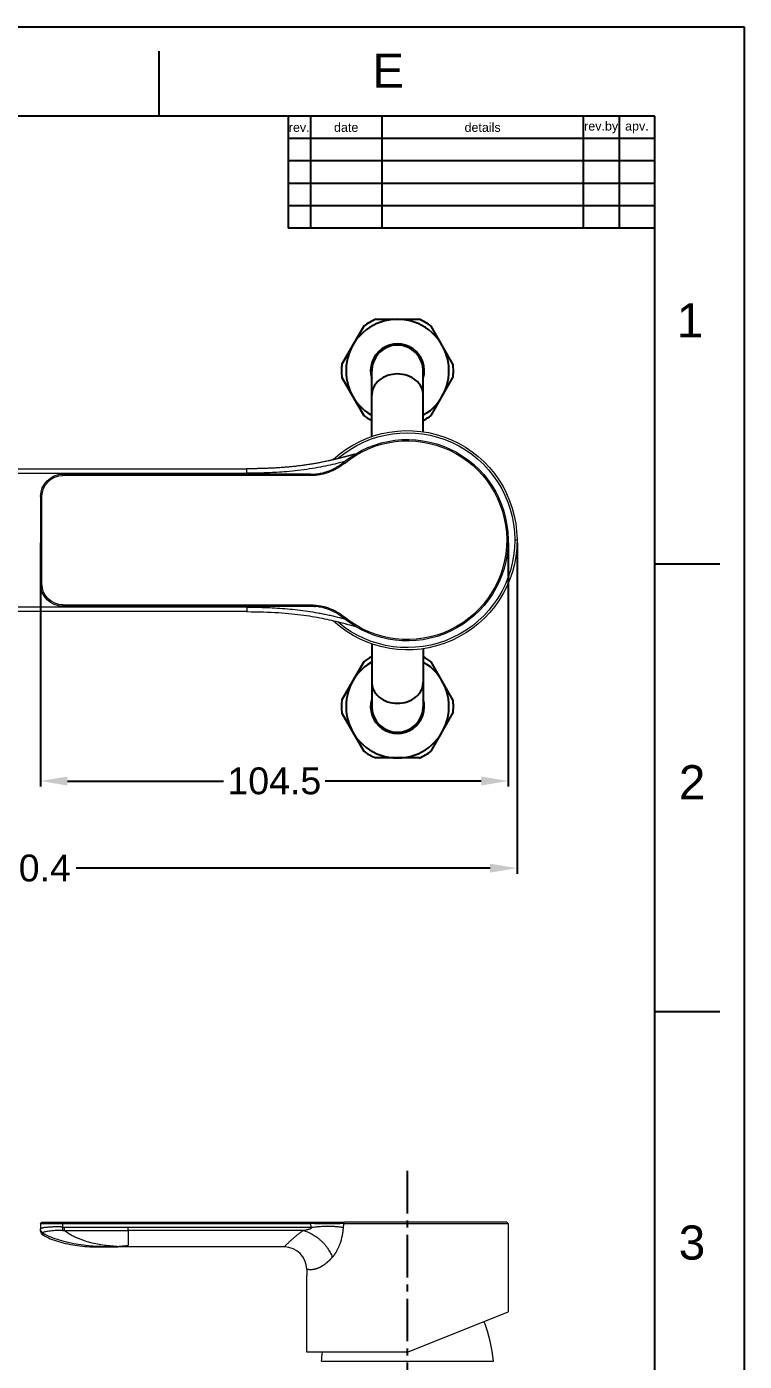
# Model space of a CAD drawing. Header units: millimetres. Extents: x 4210 to 4804, y 1409 to 2249.
# Drawn here: x 4643.3 to 4803.8, y 1951.2 to 2249.4 of the extents above; entities that cross this region are included whole.
import ezdxf

# ---------------------------------------------------------------- set-up
doc = ezdxf.new("R2010")
doc.units = ezdxf.units.MM
doc.linetypes.add('CENTER2', pattern=[28.575, 19.05, -3.175, 3.175, -3.175])
doc.layers.add('TEXT', color=2, linetype='Continuous')
doc.styles.get("Standard").update_dxf_attribs({"font": 'arial.ttf'})
doc.dimstyles.new('사본(2) STANDARD', dxfattribs={"dimscale": 0, "dimtxt": 4, "dimasz": 4, "dimexe": 1.25, "dimexo": 0.625, "dimgap": 1.5, "dimtad": 3, "dimtih": 1, "dimtoh": 1, "dimdec": 1, "dimzin": 9, "dimdsep": 46, "dimtxsty": 'Standard', "dimcen": 2.5, "dimclrd": 3, "dimclre": 3, "dimclrt": 4, "dimadec": 0, "dimazin": 0, "dimtfac": 1, "dimtdec": 1, "dimtmove": 0, "dimatfit": 3, "dimfxl": 1.25, "dimtfill": 1, "dimtolj": 1, "dimtzin": 0, "dimarcsym": 0})

# ---------------------------------------------------------------- blocks, each defined once
blk = doc.blocks.new('*D16')
at = {"color": 3, "lineweight": -2, "transparency": 16777216}
for p, q in [((4532.5, 2133.96), (4532.5, 2060.16)), ((4752.94, 2134.06), (4752.94, 2060.16)), ((4538.5, 2061.41), (4631.06, 2061.41)), ((4746.94, 2061.41), (4654.38, 2061.41))]:
    blk.add_line(p, q, dxfattribs=at)
at = {"color": 3, "transparency": 16777216}
for points in [[(4538.5, 2062.41), (4538.5, 2060.41), (4532.5, 2061.41)], [(4746.94, 2062.41), (4746.94, 2060.41), (4752.94, 2061.41)]]:
    blk.add_solid(points, dxfattribs=at)
at = {"layer": 'Defpoints', "color": 0, "transparency": 16777216}
for p in [(4532.5, 2134.59), (4752.94, 2134.68), (4532.5, 2061.41)]:
    blk.add_point(p, dxfattribs=at)
at = {"color": 4, "transparency": 16777216, "insert": (4642.72, 2061.41), "char_height": 6, "attachment_point": 5, "bg_fill": 3, "box_fill_scale": 1.1, "bg_fill_color": 256, "bg_fill_true_color": 13158600, "bg_fill_transparency": 0}
blk.add_mtext('\\A1;220.4', dxfattribs=at)
blk = doc.blocks.new('*D17')
at = {"color": 3, "lineweight": -2, "transparency": 16777216}
for p, q in [((4646.44, 2134.06), (4646.44, 2079.63)), ((4750.94, 2134.06), (4750.94, 2079.63)), ((4652.44, 2080.88), (4687.33, 2080.88)), ((4744.94, 2080.88), (4710.06, 2080.88))]:
    blk.add_line(p, q, dxfattribs=at)
at = {"color": 3, "transparency": 16777216}
for points in [[(4652.44, 2081.88), (4652.44, 2079.88), (4646.44, 2080.88)], [(4744.94, 2081.88), (4744.94, 2079.88), (4750.94, 2080.88)]]:
    blk.add_solid(points, dxfattribs=at)
at = {"layer": 'Defpoints', "color": 0, "transparency": 16777216}
for p in [(4646.44, 2134.68), (4750.94, 2134.68), (4646.44, 2080.88)]:
    blk.add_point(p, dxfattribs=at)
at = {"color": 4, "transparency": 16777216, "insert": (4698.69, 2080.88), "char_height": 6, "attachment_point": 5, "bg_fill": 3, "box_fill_scale": 1.1, "bg_fill_color": 256, "bg_fill_true_color": 13158600, "bg_fill_transparency": 0}
blk.add_mtext('\\A1;104.5', dxfattribs=at)
blk = doc.blocks.new('*D24')
at = {"color": 3, "lineweight": -2, "transparency": 16777216}
for start, end in [(260.30866, 264.63309), (265.3667, 269.69134)]:
    blk.add_arc((4728.44, 2942.25), 1113.76, start, end, dxfattribs=at)
at = {"color": 3, "transparency": 16777216}
for points in [[(4540.78, 1843.41), (4541.12, 1845.38), (4535.04, 1845.42)], [(4722.45, 1829.51), (4722.44, 1827.51), (4728.44, 1828.5)]]:
    blk.add_solid(points, dxfattribs=at)
at = {"layer": 'Defpoints', "color": 0, "transparency": 16777216}
for p in [(4728.44, 1993.8), (4555.37, 1960.69), (4599.14, 1836.03), (4507.41, 1688.7), (4728.44, 1684.25)]:
    blk.add_point(p, dxfattribs=at)
at = {"color": 4, "transparency": 16777216, "insert": (4631.37, 1832.74), "char_height": 6, "attachment_point": 5, "bg_fill": 3, "box_fill_scale": 1.1, "bg_fill_color": 256, "bg_fill_true_color": 13158600, "bg_fill_transparency": 0}
blk.add_mtext('\\A1;10°', dxfattribs=at)

msp = doc.modelspace()

# ---------------------------------------------------------------- linework, layer by layer
at = {"color": 7, "linetype": 'Continuous'}
for p, q in [((4209.75, 2249.4), (4803.75, 2249.4)), ((4803.75, 2249.4), (4803.75, 1409.4)), ((4672.95, 2229.4), (4672.95, 2243.94)), ((4783.75, 2229.4), (4229.75, 2229.4)), ((4783.75, 1429.4), (4783.75, 2229.4)), ((4783.75, 2129.4), (4798.29, 2129.4)), ((4783.75, 2029.4), (4798.29, 2029.4))]:
    msp.add_line(p, q, dxfattribs=at)
for p, q in [((4701.75, 2229.4), (4701.75, 2204.4)), ((4706.75, 2229.4), (4706.75, 2204.4)), ((4722.75, 2229.4), (4722.75, 2204.4)), ((4767.75, 2229.4), (4767.75, 2204.4)), ((4775.75, 2229.4), (4775.75, 2204.4)), ((4783.75, 2224.4), (4701.75, 2224.4)), ((4783.75, 2219.4), (4701.75, 2219.4)), ((4783.75, 2214.4), (4701.75, 2214.4)), ((4783.75, 2209.4), (4701.75, 2209.4)), ((4783.75, 2204.4), (4701.75, 2204.4))]:
    msp.add_line(p, q)
at = {"linetype": 'Continuous'}
for p, q in [((4721.33, 2184.03), (4731.12, 2184.03)), ((4718.71, 2182.52), (4713.82, 2174.04)), ((4738.63, 2174.04), (4733.74, 2182.52)), ((4713.82, 2171.02), (4718.71, 2162.54)), ((4720.47, 2157.85), (4720.47, 2172.53)), ((4731.97, 2158.93), (4731.97, 2172.53)), ((4733.74, 2162.54), (4738.63, 2171.02)), ((4720.47, 2111.51), (4720.47, 2097.53)), ((4731.97, 2110.44), (4731.97, 2097.53)), ((4718.71, 2107.52), (4713.82, 2099.04)), ((4738.63, 2099.04), (4733.74, 2107.52)), ((4713.82, 2096.02), (4718.71, 2087.54)), ((4733.74, 2087.54), (4738.63, 2096.02)), ((4731.12, 2086.03), (4721.33, 2086.03))]:
    msp.add_line(p, q, dxfattribs=at)
at = {"linetype": 'Continuous', "lineweight": 13, "extrusion": (1.22465e-16, -1, 0)}
for p, q in [((4549.56, 2149.65), (4692.54, 2149.65)), ((4651.44, 2149.13), (4651.44, 2149.43)), ((4706.75, 2149.13), (4651.44, 2149.13)), ((4646.44, 2144.43), (4646.74, 2144.43)), ((4646.74, 2124.93), (4646.74, 2144.43)), ((4752.94, 2134.68), (4752.44, 2134.68)), ((4646.74, 2124.93), (4646.44, 2124.93)), ((4651.44, 2120.23), (4706.75, 2120.23)), ((4651.44, 2119.93), (4651.44, 2120.23)), ((4706.75, 2119.93), (4706.75, 2120.23))]:
    msp.add_line(p, q, dxfattribs=at)
at = {"linetype": 'Continuous', "lineweight": 18, "extrusion": (1.22465e-16, -1, 0)}
for p, q in [((4706.75, 2149.43), (4651.44, 2149.43)), ((4706.75, 2149.43), (4706.75, 2149.13)), ((4646.44, 2144.43), (4646.44, 2124.93)), ((4651.44, 2119.93), (4706.75, 2119.93))]:
    msp.add_line(p, q, dxfattribs=at)
at = {"color": 1, "linetype": 'CENTER2', "ltscale": 0.5}
msp.add_line((4728.44, 1684.25), (4728.44, 1993.8), dxfattribs=at)
at = {"linetype": 'Continuous', "lineweight": 13}
for p, q in [((4646.44, 1982), (4651.44, 1982)), ((4651.44, 1982), (4651.44, 1982.3)), ((4651.44, 1982), (4706.75, 1982)), ((4651.44, 1981.22), (4651.44, 1982)), ((4666.04, 1981.18), (4706.96, 1981.18)), ((4714.18, 1982), (4750.94, 1982)), ((4709.24, 1951.24), (4747.65, 1951.24))]:
    msp.add_line(p, q, dxfattribs=at)
at = {"linetype": 'Continuous', "lineweight": 18}
for p, q in [((4646.44, 1982), (4646.44, 1980.82)), ((4646.44, 1980.34), (4646.44, 1980.78)), ((4646.74, 1982.3), (4651.44, 1982.3)), ((4651.44, 1982.3), (4706.75, 1982.3)), ((4750.64, 1982.3), (4714.38, 1982.3)), ((4750.94, 1982), (4750.94, 1962.3)), ((4700.94, 1976.8), (4663.44, 1976.8)), ((4705.94, 1971.8), (4705.94, 1970.4)), ((4705.94, 1953.3), (4705.94, 1970.4)), ((4728.44, 1953.3), (4750.94, 1962.3)), ((4728.44, 1953.3), (4705.94, 1953.3))]:
    msp.add_line(p, q, dxfattribs=at)
at = {"linetype": 'Continuous'}
for centre, radius, start, end in [((4726.22, 2172.53), 11.5, 300.1822, 239.8178), ((4726.22, 2172.53), 12.5, 112.8892, 127.1466), ((4726.22, 2172.53), 12.5, 52.8522, 66.9899), ((4726.22, 2172.53), 6, 343.8702, 196.1298), ((4726.22, 2172.53), 5.75, 0, 180), ((4726.22, 2172.53), 12.5, 172.8526, 187.1476), ((4726.22, 2172.53), 12.5, 352.8526, 7.1467), ((4726.22, 2172.53), 12.5, 232.8513, 242.6072), ((4726.22, 2172.53), 12.5, 298.1081, 307.1476), ((4726.22, 2097.53), 12.5, 117.3871, 127.1476), ((4726.22, 2097.53), 12.5, 52.8513, 62.6129), ((4726.22, 2097.53), 11.5, 120.1822, 59.8178), ((4726.22, 2097.53), 12.5, 172.8526, 187.1467), ((4726.22, 2097.53), 6, 163.8702, 16.1298), ((4726.22, 2097.53), 12.5, 352.8526, 7.1476), ((4726.22, 2097.53), 5.75, 180, 0), ((4726.22, 2097.53), 12.5, 232.8522, 246.9899), ((4726.22, 2097.53), 12.5, 292.8892, 307.1466)]:
    msp.add_arc(centre, radius, start, end, dxfattribs=at)
at = {"linetype": 'Continuous', "lineweight": 18, "extrusion": (0, 0, -1)}
for centre, radius, start, end in [((-4728.44, 2134.68), 24.5, 47.6775, 179.6398), ((-4728.44, 2134.68), 22.5, 50.6751, 179.5394), ((-4651.44, 2144.43), 5, 0, 90), ((-4728.44, 2134.68), 22.5, 179.5394, 180), ((-4728.44, 2134.68), 24.5, 179.6398, 180), ((-4728.44, 2134.68), 24.5, 180, 312.3075), ((-4728.44, 2134.68), 22.5, 180, 309.3249), ((-4651.44, 2124.93), 5, 270, 0), ((-4646.74, 1982), 0.3, 0, 90), ((-4741.12, 1948.5), 32, 4.915, 8.6249)]:
    msp.add_arc(centre, radius, start, end, dxfattribs=at)
at = {"linetype": 'Continuous', "lineweight": 13, "extrusion": (0, 0, -1)}
for centre, radius, start, end in [((-4728.44, 2134.68), 24, 49.4739, 179.6398), ((-4728.44, 2134.68), 22.2, 50.6751, 179.5394), ((-4651.44, 2144.43), 4.7, 0, 90), ((-4728.44, 2134.68), 22.2, 179.5394, 309.3249), ((-4728.44, 2134.68), 24, 179.6398, 180), ((-4728.44, 2134.68), 24, 180, 310.2164), ((-4651.44, 2124.93), 4.7, 270, 0)]:
    msp.add_arc(centre, radius, start, end, dxfattribs=at)
at = {"linetype": 'Continuous', "lineweight": 18}
for centre, radius, start, end in [((4750.64, 1982), 0.3, 0, 90), ((4715.77, 1948.5), 32, 4.915, 21.3498), ((4747.15, 1951.2), 0.5, 0, 4.9162)]:
    msp.add_arc(centre, radius, start, end, dxfattribs=at)
at = {"linetype": 'Continuous', "lineweight": 18, "extrusion": (-1.62881e-06, -1.62964e-06, 1)}
msp.add_arc((4700.94, 1971.8, -0.01), 5, 360, 90, dxfattribs=at)
at = {"linetype": 'Continuous', "lineweight": 18, "extrusion": (0, 0, -1)}
msp.add_ellipse((4646.45, 1988.35), major_axis=(-0.01, -7.6), ratio=0.000077, start_param=0.091696, end_param=0.132258, dxfattribs=at)
at = {"linetype": 'Continuous'}
for points, knots in [([(4726.22, 2171.82), (4725.48, 2171.82), (4724.02, 2171.59), (4722.4, 2170.73), (4721.42, 2169.76), (4720.88, 2168.93), (4720.55, 2168.04), (4720.47, 2167.42), (4720.47, 2167.11)], [0, 0, 0, 0, 0.27169, 0.530807, 0.653923, 0.772405, 0.88722, 1, 1, 1, 1]), ([(4731.97, 2167.11), (4731.97, 2167.42), (4731.9, 2168.04), (4731.56, 2168.93), (4731.02, 2169.76), (4730.04, 2170.73), (4728.43, 2171.59), (4726.97, 2171.82), (4726.22, 2171.82)], [0, 0, 0, 0, 0.11278, 0.227595, 0.346077, 0.469193, 0.72831, 1, 1, 1, 1]), ([(4720.47, 2102.96), (4720.47, 2102.65), (4720.55, 2102.02), (4720.88, 2101.13), (4721.42, 2100.31), (4722.4, 2099.34), (4724.02, 2098.48), (4725.48, 2098.25), (4726.22, 2098.25)], [0, 0, 0, 0, 0.11278, 0.227595, 0.346077, 0.469193, 0.72831, 1, 1, 1, 1]), ([(4726.22, 2098.25), (4726.97, 2098.25), (4728.43, 2098.48), (4730.04, 2099.34), (4731.02, 2100.31), (4731.56, 2101.13), (4731.9, 2102.02), (4731.97, 2102.65), (4731.97, 2102.96)], [0, 0, 0, 0, 0.27169, 0.530807, 0.653923, 0.772405, 0.88722, 1, 1, 1, 1])]:
    msp.add_open_spline(points, degree=3, knots=knots, dxfattribs=at)
at = {"linetype": 'Continuous', "lineweight": 18}
for points, knots in [([(4716.78, 2153.92), (4716.76, 2153.92), (4716.7, 2153.9), (4716.6, 2153.87), (4716.47, 2153.84), (4716.35, 2153.81), (4716.22, 2153.77), (4716.09, 2153.74), (4715.97, 2153.7), (4715.84, 2153.67), (4715.71, 2153.63), (4715.58, 2153.6), (4715.45, 2153.56), (4715.31, 2153.53), (4715.18, 2153.49), (4715.05, 2153.46), (4714.91, 2153.42), (4714.78, 2153.39), (4714.64, 2153.35), (4714.51, 2153.31), (4714.37, 2153.28), (4714.23, 2153.24), (4714.09, 2153.2), (4713.95, 2153.17), (4713.81, 2153.13), (4713.66, 2153.09), (4713.52, 2153.06), (4713.37, 2153.02), (4713.23, 2152.98), (4713.08, 2152.94), (4712.93, 2152.91), (4712.78, 2152.87), (4712.63, 2152.83), (4712.47, 2152.79), (4712.32, 2152.76), (4712.16, 2152.72), (4712.01, 2152.68), (4711.85, 2152.64), (4711.69, 2152.61), (4711.53, 2152.57), (4711.36, 2152.53), (4711.2, 2152.49), (4711.03, 2152.46), (4710.87, 2152.42), (4710.59, 2152.36), (4710.22, 2152.28), (4709.73, 2152.18), (4709.25, 2152.08), (4708.76, 2151.98), (4708.27, 2151.89), (4707.78, 2151.81), (4707.29, 2151.72), (4706.8, 2151.64), (4706.3, 2151.57), (4705.81, 2151.49), (4705.32, 2151.42), (4704.82, 2151.36), (4704.33, 2151.3), (4703.83, 2151.24), (4703.34, 2151.18), (4702.85, 2151.13), (4702.36, 2151.08), (4701.87, 2151.03), (4701.39, 2150.99), (4700.91, 2150.95), (4700.43, 2150.91), (4699.95, 2150.88), (4699.48, 2150.85), (4699.01, 2150.82), (4698.55, 2150.8), (4698.1, 2150.77), (4697.65, 2150.75), (4697.2, 2150.73), (4696.77, 2150.72), (4696.34, 2150.7), (4695.92, 2150.69), (4695.5, 2150.68), (4695.1, 2150.67), (4694.7, 2150.66), (4694.32, 2150.66), (4693.94, 2150.65), (4693.58, 2150.65), (4693.22, 2150.65), (4692.88, 2150.65), (4692.66, 2150.64), (4692.54, 2150.64)], [0, 0, 0, 0, 0.002517, 0.00777, 0.01305, 0.018358, 0.023694, 0.02906, 0.034457, 0.039884, 0.045342, 0.050833, 0.056357, 0.061915, 0.067507, 0.073135, 0.078798, 0.084499, 0.090237, 0.096014, 0.10183, 0.107686, 0.113583, 0.119523, 0.125505, 0.131531, 0.137601, 0.143718, 0.149881, 0.156092, 0.162351, 0.168661, 0.175021, 0.181433, 0.187898, 0.194417, 0.200992, 0.207623, 0.214311, 0.221058, 0.227866, 0.234734, 0.241665, 0.248659, 0.255719, 0.275794, 0.295915, 0.316079, 0.336286, 0.356531, 0.376809, 0.397114, 0.41744, 0.437778, 0.458118, 0.478451, 0.498767, 0.519053, 0.539299, 0.559491, 0.579617, 0.599662, 0.619613, 0.639453, 0.659167, 0.678738, 0.698151, 0.717387, 0.73643, 0.755261, 0.773862, 0.792215, 0.810302, 0.828104, 0.845603, 0.862781, 0.879619, 0.8961, 0.912205, 0.927918, 0.943221, 0.958097, 0.97253, 0.986503, 1, 1, 1, 1]), ([(4706.75, 2149.43), (4706.87, 2149.43), (4707.18, 2149.44), (4707.69, 2149.46), (4708.3, 2149.52), (4708.93, 2149.62), (4709.6, 2149.76), (4710.28, 2149.95), (4710.96, 2150.19), (4711.62, 2150.47), (4712.25, 2150.78), (4712.83, 2151.12), (4713.36, 2151.46), (4713.81, 2151.79), (4714.08, 2152), (4714.18, 2152.09)], [0, 0, 0, 0, 0.043837, 0.114379, 0.190639, 0.270395, 0.35463, 0.44372, 0.534416, 0.623909, 0.71051, 0.793868, 0.87409, 0.9477, 1, 1, 1, 1]), ([(4714.08, 2152), (4714.09, 2152.01), (4714.1, 2152.02), (4714.13, 2152.04), (4714.14, 2152.05), (4714.16, 2152.07), (4714.17, 2152.08), (4714.18, 2152.09)], [0, 0, 0, 0, 0.5, 0.5, 0.75, 0.75, 1, 1, 1, 1]), ([(4714.18, 2117.28), (4714.12, 2117.33), (4713.95, 2117.47), (4713.67, 2117.68), (4713.33, 2117.92), (4712.94, 2118.18), (4712.5, 2118.44), (4712, 2118.71), (4711.42, 2118.98), (4710.78, 2119.24), (4710.11, 2119.46), (4709.45, 2119.63), (4708.84, 2119.76), (4708.29, 2119.84), (4707.8, 2119.89), (4707.37, 2119.92), (4707.02, 2119.93), (4706.82, 2119.93), (4706.75, 2119.93)], [0, 0, 0, 0, 0.032825, 0.079759, 0.13134, 0.188298, 0.251365, 0.321968, 0.402107, 0.489265, 0.578931, 0.665276, 0.742977, 0.811454, 0.871866, 0.925572, 0.973946, 1, 1, 1, 1]), ([(4706.96, 2119.93), (4707.26, 2119.93), (4707.56, 2119.92), (4707.88, 2119.89), (4707.88, 2119.89), (4707.89, 2119.89)], [0, 0, 0, 0, 0.981113, 0.981113, 1, 1, 1, 1]), ([(4692.54, 2118.72), (4695.15, 2118.72), (4697.49, 2118.64), (4701.7, 2118.37), (4703.57, 2118.18), (4706.98, 2117.71), (4708.51, 2117.44), (4711.32, 2116.86), (4712.6, 2116.55), (4715.01, 2115.92), (4716.13, 2115.61), (4717.24, 2115.32)], [0, 0, 0, 0, 0.200577, 0.200577, 0.401153, 0.401153, 0.60173, 0.60173, 0.802307, 0.802307, 1, 1, 1, 1]), ([(4714.18, 2117.28), (4714.17, 2117.29), (4714.16, 2117.3), (4714.14, 2117.31), (4714.13, 2117.32), (4714.1, 2117.34), (4714.09, 2117.35), (4714.08, 2117.36)], [0, 0, 0, 0, 0.25, 0.25, 0.5, 0.5, 1, 1, 1, 1]), ([(4646.55, 1980.93), (4646.55, 1980.92), (4646.54, 1980.92), (4646.53, 1980.92), (4646.52, 1980.91), (4646.51, 1980.9), (4646.5, 1980.9), (4646.49, 1980.89), (4646.48, 1980.88), (4646.47, 1980.88), (4646.47, 1980.87), (4646.46, 1980.86), (4646.46, 1980.86), (4646.45, 1980.85), (4646.45, 1980.84), (4646.45, 1980.83), (4646.44, 1980.83), (4646.44, 1980.82), (4646.44, 1980.82)], [0, 0, 0, 0, 0.010482, 0.073142, 0.136275, 0.19988, 0.263958, 0.328508, 0.393531, 0.459026, 0.524994, 0.591434, 0.658347, 0.725732, 0.79359, 0.861921, 0.930724, 1, 1, 1, 1]), ([(4646.44, 1980.34), (4646.44, 1980.26), (4646.45, 1980.17), (4646.5, 1980.01), (4646.53, 1979.93), (4646.61, 1979.78), (4646.66, 1979.71), (4646.78, 1979.59), (4646.85, 1979.53), (4646.92, 1979.49)], [0, 0, 0, 0, 0.25, 0.25, 0.5, 0.5, 0.75, 0.75, 1, 1, 1, 1]), ([(4646.92, 1979.49), (4648, 1978.82), (4649.9, 1978.11), (4652.56, 1977.44), (4655.42, 1976.92), (4659.05, 1976.74), (4661.98, 1976.8), (4663.44, 1976.8)], [0, 0, 0, 0, 0.224773, 0.353977, 0.483182, 0.74159, 1, 1, 1, 1])]:
    msp.add_open_spline(points, degree=3, knots=knots, dxfattribs=at)
for points, degree in [([(4549.56, 2150.64), (4597.22, 2150.64), (4644.88, 2150.64), (4692.54, 2150.64)], 3), ([(4713.33, 2151.43), (4713.59, 2151.61), (4713.84, 2151.8), (4714.08, 2152)], 3), ([(4706.96, 2149.43), (4707.27, 2149.43), (4707.58, 2149.45), (4707.89, 2149.47)], 3), ([(4706.75, 2120.23), (4707.11, 2120.23), (4707.82, 2120.2), (4708.85, 2120.07), (4709.85, 2119.85), (4710.81, 2119.56), (4711.74, 2119.18), (4712.65, 2118.71), (4713.53, 2118.16), (4714.1, 2117.74), (4714.38, 2117.51)], 3), ([(4692.54, 2118.72), (4644.88, 2118.72), (4597.22, 2118.72), (4549.56, 2118.72)], 3), ([(4713.33, 2117.93), (4713.59, 2117.75), (4713.84, 2117.56), (4714.08, 2117.36)], 3), ([(4651.39, 1980.47), (4651.44, 1980.47), (4651.54, 1980.47), (4651.68, 1980.48), (4651.77, 1980.48), (4651.81, 1980.49)], 3), ([(4706.75, 1982.3), (4707.11, 1982.3), (4707.82, 1982.3), (4708.85, 1982.3), (4709.85, 1982.3), (4710.81, 1982.3), (4711.74, 1982.3), (4712.65, 1982.3), (4713.53, 1982.3), (4714.1, 1982.3), (4714.38, 1982.3)], 3), ([(4706.96, 1981.18), (4706.95, 1981.27), (4706.91, 1981.44), (4706.84, 1981.71), (4706.79, 1981.9), (4706.75, 1982)], 3), ([(4663.56, 1976.8), (4662.47, 1976.8)], 1), ([(4663.46, 1976.8), (4662.47, 1976.8)], 1), ([(4663.45, 1976.8), (4663.45, 1976.8), (4663.45, 1976.8), (4663.44, 1976.8)], 3)]:
    msp.add_open_spline(points, degree=degree, dxfattribs=at)
at = {"linetype": 'Continuous', "lineweight": 13}
for points, knots in [([(4714.46, 2152.27), (4714.04, 2152.16), (4712.96, 2151.88), (4711.15, 2151.45), (4708.95, 2150.99), (4706.54, 2150.58), (4704.02, 2150.24), (4701.58, 2149.99), (4699.35, 2149.83), (4697.38, 2149.73), (4695.62, 2149.68), (4694.03, 2149.65), (4693.03, 2149.65), (4692.54, 2149.65)], [0, 0, 0, 0, 0.058818, 0.151042, 0.251734, 0.363126, 0.482037, 0.595635, 0.696086, 0.784654, 0.863435, 0.934521, 1, 1, 1, 1]), ([(4692.54, 2149.65), (4692.54, 2149.71), (4692.54, 2149.77), (4692.54, 2149.89), (4692.54, 2149.96), (4692.54, 2150.08), (4692.54, 2150.15), (4692.54, 2150.26), (4692.54, 2150.32), (4692.54, 2150.41), (4692.54, 2150.46), (4692.54, 2150.53), (4692.54, 2150.56), (4692.54, 2150.61), (4692.54, 2150.62), (4692.54, 2150.64), (4692.54, 2150.65), (4692.54, 2150.64)], [0, 0, 0, 0, 0.125, 0.125, 0.25, 0.25, 0.375, 0.375, 0.5, 0.5, 0.625, 0.625, 0.75, 0.75, 0.875, 0.875, 1, 1, 1, 1]), ([(4692.54, 2119.72), (4693.3, 2119.72), (4694.06, 2119.71), (4695.58, 2119.69), (4696.33, 2119.67), (4698.61, 2119.58), (4700.12, 2119.49), (4702.39, 2119.29), (4703.14, 2119.21), (4704.65, 2119.04), (4705.41, 2118.94), (4706.91, 2118.72), (4707.66, 2118.6), (4708.78, 2118.39), (4709.15, 2118.32), (4709.9, 2118.18), (4710.27, 2118.1), (4711.01, 2117.94), (4711.38, 2117.86), (4712.12, 2117.68), (4712.49, 2117.6), (4713.41, 2117.37), (4713.95, 2117.23), (4714.5, 2117.09)], [0, 0, 0, 0, 0.10264, 0.10264, 0.205281, 0.205281, 0.410562, 0.410562, 0.513202, 0.513202, 0.615843, 0.615843, 0.718483, 0.718483, 0.769803, 0.769803, 0.821123, 0.821123, 0.872444, 0.872444, 0.923764, 0.923764, 1, 1, 1, 1]), ([(4692.54, 2119.72), (4692.54, 2119.65), (4692.54, 2119.59), (4692.54, 2119.45), (4692.54, 2119.39), (4692.54, 2119.27), (4692.54, 2119.21), (4692.54, 2119.1), (4692.54, 2119.05), (4692.54, 2118.95), (4692.54, 2118.91), (4692.54, 2118.84), (4692.54, 2118.81), (4692.54, 2118.76), (4692.54, 2118.74), (4692.54, 2118.72), (4692.54, 2118.72), (4692.54, 2118.72)], [0, 0, 0, 0, 0.125, 0.125, 0.25, 0.25, 0.375, 0.375, 0.5, 0.5, 0.625, 0.625, 0.75, 0.75, 0.875, 0.875, 1, 1, 1, 1]), ([(4714.18, 2117.28), (4714.18, 2117.28), (4714.19, 2117.28), (4714.21, 2117.31), (4714.22, 2117.32), (4714.26, 2117.37), (4714.28, 2117.39), (4714.33, 2117.45), (4714.35, 2117.48), (4714.38, 2117.51)], [0, 0, 0, 0, 0.25, 0.25, 0.5, 0.5, 0.75, 0.75, 1, 1, 1, 1]), ([(4646.96, 1979.91), (4646.88, 1979.95), (4646.81, 1980.01), (4646.68, 1980.13), (4646.63, 1980.2), (4646.54, 1980.35), (4646.5, 1980.44), (4646.46, 1980.61), (4646.44, 1980.7), (4646.44, 1980.78)], [0, 0, 0, 0, 0.25, 0.25, 0.5, 0.5, 0.75, 0.75, 1, 1, 1, 1]), ([(4651.44, 1981.22), (4651.43, 1981.22), (4651.41, 1981.23), (4651.37, 1981.23), (4651.34, 1981.23), (4651.3, 1981.23), (4651.26, 1981.23), (4651.23, 1981.24), (4651.19, 1981.24), (4651.16, 1981.24), (4651.12, 1981.24), (4651.08, 1981.24), (4651.05, 1981.24), (4651.01, 1981.24), (4650.97, 1981.25), (4650.94, 1981.25), (4650.9, 1981.25), (4650.86, 1981.25), (4650.83, 1981.25), (4650.79, 1981.25), (4650.75, 1981.25), (4650.71, 1981.25), (4650.68, 1981.25), (4650.64, 1981.26), (4650.6, 1981.26), (4650.57, 1981.26), (4650.53, 1981.26), (4650.49, 1981.26), (4650.45, 1981.26), (4650.42, 1981.26), (4650.38, 1981.26), (4650.34, 1981.26), (4650.3, 1981.26), (4650.26, 1981.26), (4650.23, 1981.26), (4650.19, 1981.26), (4650.15, 1981.26), (4650.11, 1981.26), (4650.08, 1981.26), (4650.04, 1981.26), (4650, 1981.26), (4649.96, 1981.26), (4649.92, 1981.26), (4649.89, 1981.26), (4649.85, 1981.26), (4649.81, 1981.26), (4649.77, 1981.26), (4649.73, 1981.26), (4649.7, 1981.26), (4649.66, 1981.26), (4649.62, 1981.26), (4649.58, 1981.26), (4649.44, 1981.26), (4649.2, 1981.25), (4648.87, 1981.24), (4648.54, 1981.22), (4648.22, 1981.2), (4647.9, 1981.17), (4647.57, 1981.14), (4647.24, 1981.1), (4646.95, 1981.05), (4646.79, 1981.01), (4646.71, 1980.98), (4646.69, 1980.98), (4646.67, 1980.97), (4646.65, 1980.97), (4646.64, 1980.96), (4646.62, 1980.96), (4646.6, 1980.95), (4646.59, 1980.94), (4646.57, 1980.94), (4646.56, 1980.93), (4646.55, 1980.93), (4646.55, 1980.93)], [0, 0, 0, 0, 0.005213, 0.010441, 0.015684, 0.020942, 0.026214, 0.031502, 0.036804, 0.042121, 0.047453, 0.052799, 0.058161, 0.063537, 0.068928, 0.074334, 0.079756, 0.085192, 0.090643, 0.096109, 0.101589, 0.107085, 0.112596, 0.118122, 0.123663, 0.129219, 0.13479, 0.140376, 0.145977, 0.151593, 0.157224, 0.162871, 0.168532, 0.174209, 0.1799, 0.185607, 0.191329, 0.197066, 0.202818, 0.208586, 0.214368, 0.220166, 0.225979, 0.231808, 0.237651, 0.24351, 0.249384, 0.255273, 0.261177, 0.267097, 0.273032, 0.278983, 0.284948, 0.338607, 0.394136, 0.451542, 0.510829, 0.572003, 0.645719, 0.725313, 0.810788, 0.902148, 0.91083, 0.919584, 0.92841, 0.937307, 0.946275, 0.955315, 0.964426, 0.973608, 0.982862, 0.992187, 1, 1, 1, 1]), ([(4646.92, 1979.49), (4646.92, 1979.49), (4646.92, 1979.49), (4646.92, 1979.49), (4646.92, 1979.49), (4646.92, 1979.49), (4646.92, 1979.49), (4646.92, 1979.49), (4646.92, 1979.5), (4646.92, 1979.5), (4646.93, 1979.5), (4646.93, 1979.5), (4646.93, 1979.51), (4646.93, 1979.51), (4646.93, 1979.51), (4646.93, 1979.52), (4646.93, 1979.52), (4646.93, 1979.52), (4646.93, 1979.53), (4646.93, 1979.53), (4646.93, 1979.54), (4646.93, 1979.54), (4646.93, 1979.55), (4646.93, 1979.55), (4646.93, 1979.56), (4646.93, 1979.57), (4646.94, 1979.57), (4646.94, 1979.58), (4646.94, 1979.59), (4646.94, 1979.59), (4646.94, 1979.6), (4646.94, 1979.61), (4646.94, 1979.61), (4646.94, 1979.62), (4646.94, 1979.63), (4646.94, 1979.64), (4646.94, 1979.65), (4646.94, 1979.66), (4646.94, 1979.67), (4646.94, 1979.68), (4646.95, 1979.69), (4646.95, 1979.7), (4646.95, 1979.71), (4646.95, 1979.72), (4646.95, 1979.73), (4646.95, 1979.74), (4646.95, 1979.75), (4646.95, 1979.76), (4646.95, 1979.77), (4646.95, 1979.78), (4646.95, 1979.79), (4646.95, 1979.81), (4646.96, 1979.82), (4646.96, 1979.83), (4646.96, 1979.84), (4646.96, 1979.86), (4646.96, 1979.87), (4646.96, 1979.88), (4646.96, 1979.9), (4646.96, 1979.91), (4646.96, 1979.91)], [0, 0, 0, 0, 0.017879, 0.035736, 0.05357, 0.071382, 0.089172, 0.10694, 0.124686, 0.142409, 0.16011, 0.177789, 0.195446, 0.21308, 0.230692, 0.248281, 0.265849, 0.283394, 0.300916, 0.318417, 0.335895, 0.35335, 0.370784, 0.388194, 0.405583, 0.422949, 0.440293, 0.457614, 0.474913, 0.492189, 0.509443, 0.526674, 0.543883, 0.56107, 0.578234, 0.595375, 0.612494, 0.629591, 0.646665, 0.663716, 0.680745, 0.697752, 0.714735, 0.731697, 0.748635, 0.765551, 0.782445, 0.799316, 0.816164, 0.83299, 0.849793, 0.866573, 0.883331, 0.900066, 0.916778, 0.933468, 0.950135, 0.966779, 0.983401, 1, 1, 1, 1]), ([(4646.96, 1979.91), (4646.96, 1979.91), (4646.96, 1979.91), (4646.97, 1979.92), (4646.97, 1979.92), (4646.97, 1979.92), (4646.97, 1979.93), (4646.97, 1979.93), (4646.98, 1979.94), (4646.98, 1979.94), (4646.98, 1979.94)], [0, 0, 0, 0, 0.123337, 0.247146, 0.371429, 0.496186, 0.62142, 0.747133, 0.873326, 1, 1, 1, 1]), ([(4646.96, 1979.91), (4648.11, 1979.23), (4650.05, 1978.48), (4652.75, 1977.77), (4655.65, 1977.22), (4659.32, 1976.91), (4662.27, 1976.85), (4663.74, 1976.83)], [0, 0, 0, 0, 0.224296, 0.35358, 0.482864, 0.741432, 1, 1, 1, 1]), ([(4651.39, 1980.47), (4651.25, 1980.47), (4651.1, 1980.47), (4650.81, 1980.47), (4650.67, 1980.47), (4650.39, 1980.46), (4650.25, 1980.46), (4649.98, 1980.45), (4649.84, 1980.44), (4649.45, 1980.42), (4649.2, 1980.4), (4648.73, 1980.36), (4648.51, 1980.34), (4648.1, 1980.29), (4647.92, 1980.26), (4647.6, 1980.2), (4647.47, 1980.17), (4647.24, 1980.1), (4647.15, 1980.07), (4647.03, 1980.01), (4646.99, 1979.97), (4646.98, 1979.94)], [0, 0, 0, 0, 0.0625, 0.0625, 0.125, 0.125, 0.1875, 0.1875, 0.25, 0.25, 0.375, 0.375, 0.5, 0.5, 0.625, 0.625, 0.75, 0.75, 0.875, 0.875, 1, 1, 1, 1]), ([(4651.44, 1981.22), (4651.47, 1981.22), (4651.57, 1981.22), (4651.7, 1981.21), (4651.8, 1981.21), (4651.82, 1981.21)], [0, 0, 0, 0, 0.203411, 0.830539, 1, 1, 1, 1]), ([(4651.81, 1980.49), (4651.81, 1980.53), (4651.81, 1980.58), (4651.81, 1980.69), (4651.82, 1980.75), (4651.82, 1980.88), (4651.82, 1980.95), (4651.82, 1981.08), (4651.82, 1981.14), (4651.82, 1981.21)], [0, 0, 0, 0, 0.25, 0.25, 0.5, 0.5, 0.75, 0.75, 1, 1, 1, 1]), ([(4651.81, 1980.49), (4652.12, 1980.49), (4652.73, 1980.49), (4653.64, 1980.49), (4654.55, 1980.49), (4655.46, 1980.49), (4656.36, 1980.49), (4657.26, 1980.49), (4658.15, 1980.49), (4659.05, 1980.49), (4659.93, 1980.49), (4660.82, 1980.49), (4661.7, 1980.49), (4662.58, 1980.49), (4663.45, 1980.49), (4664.32, 1980.49), (4665.18, 1980.49), (4665.76, 1980.49), (4666.04, 1980.49)], [0, 0, 0, 0, 0.064402, 0.128565, 0.192486, 0.25616, 0.319586, 0.38276, 0.445678, 0.508339, 0.570739, 0.632876, 0.694746, 0.756346, 0.817675, 0.878728, 0.939504, 1, 1, 1, 1]), ([(4651.81, 1980.49), (4652.29, 1980.1), (4653.04, 1979.61), (4653.94, 1979.14), (4654.32, 1978.96), (4654.58, 1978.85), (4654.71, 1978.79), (4655.1, 1978.62), (4655.36, 1978.52), (4655.88, 1978.33), (4656.14, 1978.24), (4656.92, 1977.99), (4657.45, 1977.84), (4659.02, 1977.47), (4660.07, 1977.3), (4662.19, 1977.04), (4663.25, 1976.96), (4664.3, 1976.9)], [0, 0, 0, 0, 0.125, 0.1875, 0.21875, 0.21875, 0.25, 0.25, 0.3125, 0.3125, 0.375, 0.375, 0.5, 0.5, 0.75, 0.75, 1, 1, 1, 1]), ([(4651.82, 1981.21), (4652.58, 1981.21), (4654.14, 1981.2), (4656.51, 1981.2), (4658.94, 1981.19), (4661.37, 1981.18), (4663.74, 1981.18), (4665.3, 1981.18), (4666.04, 1981.18)], [0, 0, 0, 0, 0.159918, 0.329908, 0.500481, 0.671623, 0.843312, 1, 1, 1, 1]), ([(4666.04, 1980.49), (4666.04, 1980.54), (4666.04, 1980.59), (4666.04, 1980.69), (4666.04, 1980.75), (4666.04, 1980.87), (4666.04, 1980.93), (4666.04, 1981.06), (4666.04, 1981.12), (4666.04, 1981.18)], [0, 0, 0, 0, 0.25, 0.25, 0.5, 0.5, 0.75, 0.75, 1, 1, 1, 1]), ([(4666.04, 1980.49), (4666.04, 1979.95), (4666.04, 1979.29), (4666.04, 1978.6), (4666.04, 1978), (4666.04, 1977.47), (4666.04, 1977.2), (4666.04, 1977.1)], [0, 0, 0, 0, 0.219732, 0.349777, 0.479821, 0.739911, 1, 1, 1, 1]), ([(4700.94, 1976.8), (4700.94, 1976.8), (4700.95, 1976.81), (4700.98, 1976.84), (4701.03, 1976.9), (4701.11, 1976.98), (4701.21, 1977.09), (4701.34, 1977.23), (4701.49, 1977.39), (4701.66, 1977.55), (4701.84, 1977.73), (4702.03, 1977.91), (4702.23, 1978.1), (4702.44, 1978.3), (4702.67, 1978.5), (4702.9, 1978.7), (4703.15, 1978.91), (4703.4, 1979.13), (4703.68, 1979.35), (4703.96, 1979.58), (4704.25, 1979.8), (4704.55, 1980.03), (4704.85, 1980.26), (4705.06, 1980.41), (4705.16, 1980.49)], [0, 0, 0, 0, 0.060251, 0.121707, 0.183773, 0.245901, 0.307207, 0.365875, 0.420185, 0.470098, 0.516354, 0.559624, 0.60049, 0.639474, 0.67705, 0.713671, 0.749748, 0.785782, 0.821976, 0.858006, 0.89368, 0.929182, 0.964598, 1, 1, 1, 1]), ([(4705.16, 1980.49), (4705.44, 1980.54), (4705.72, 1980.6), (4706.09, 1980.68), (4706.21, 1980.71), (4706.44, 1980.77), (4706.54, 1980.8), (4706.72, 1980.86), (4706.8, 1980.89), (4706.92, 1980.95), (4706.97, 1980.98), (4707.03, 1981.04), (4707.04, 1981.07), (4707.03, 1981.11), (4707.02, 1981.13), (4707, 1981.15), (4706.98, 1981.17), (4706.96, 1981.18)], [0, 0, 0, 0, 0.25, 0.25, 0.375, 0.375, 0.5, 0.5, 0.625, 0.625, 0.75, 0.75, 0.875, 0.875, 0.9375, 0.9375, 1, 1, 1, 1]), ([(4705.16, 1980.49), (4705.48, 1980.4), (4705.8, 1980.28), (4706.46, 1980.01), (4706.79, 1979.85), (4707.44, 1979.48), (4707.77, 1979.28), (4708.25, 1978.94), (4708.4, 1978.82), (4708.71, 1978.57), (4708.86, 1978.45), (4709.16, 1978.18), (4709.3, 1978.04), (4709.59, 1977.76), (4709.72, 1977.61), (4709.99, 1977.31), (4710.12, 1977.16), (4710.36, 1976.84), (4710.48, 1976.68), (4710.7, 1976.36), (4710.81, 1976.19), (4711.01, 1975.86), (4711.1, 1975.69), (4711.28, 1975.34), (4711.36, 1975.17), (4711.52, 1974.83), (4711.59, 1974.66), (4711.65, 1974.48)], [0, 0, 0, 0, 0.125, 0.125, 0.25, 0.25, 0.375, 0.375, 0.4375, 0.4375, 0.5, 0.5, 0.5625, 0.5625, 0.625, 0.625, 0.6875, 0.6875, 0.75, 0.75, 0.8125, 0.8125, 0.875, 0.875, 0.9375, 0.9375, 1, 1, 1, 1]), ([(4714.18, 1982), (4714.12, 1982), (4713.95, 1982), (4713.67, 1982), (4713.33, 1981.99), (4712.94, 1981.99), (4712.5, 1981.99), (4712, 1981.99), (4711.42, 1981.99), (4710.78, 1981.99), (4710.11, 1981.99), (4709.45, 1981.99), (4708.84, 1981.99), (4708.29, 1981.99), (4707.8, 1981.99), (4707.37, 1982), (4707.02, 1982), (4706.82, 1982), (4706.75, 1982)], [0, 0, 0, 0, 0.032825, 0.079759, 0.13134, 0.188298, 0.251365, 0.321968, 0.402107, 0.489265, 0.578931, 0.665276, 0.742977, 0.811454, 0.871866, 0.925572, 0.973946, 1, 1, 1, 1]), ([(4706.96, 1981.18), (4707.26, 1981.22), (4707.56, 1981.26), (4708.18, 1981.33), (4708.49, 1981.35), (4709.12, 1981.4), (4709.43, 1981.42), (4710.06, 1981.44), (4710.37, 1981.45), (4710.99, 1981.45), (4711.29, 1981.44), (4711.89, 1981.42), (4712.18, 1981.4), (4712.75, 1981.36), (4713.03, 1981.33), (4713.57, 1981.27), (4713.83, 1981.23), (4714.08, 1981.18)], [0, 0, 0, 0, 0.125, 0.125, 0.25, 0.25, 0.375, 0.375, 0.5, 0.5, 0.625, 0.625, 0.75, 0.75, 0.875, 0.875, 1, 1, 1, 1]), ([(4714.08, 1981.18), (4714.08, 1981.16), (4714.08, 1981.13), (4714.07, 1981.07), (4714.07, 1981.01), (4714.07, 1980.96), (4714.06, 1980.9), (4714.06, 1980.85), (4714.05, 1980.79), (4714.04, 1980.73), (4714.04, 1980.68), (4714.03, 1980.62), (4714.03, 1980.56), (4714.02, 1980.51), (4714.01, 1980.45), (4714.01, 1980.39), (4714, 1980.34), (4713.99, 1980.28), (4713.99, 1980.22), (4713.98, 1980.16), (4713.97, 1980.11), (4713.96, 1980.05), (4713.95, 1979.99), (4713.95, 1979.94), (4713.94, 1979.88), (4713.93, 1979.82), (4713.92, 1979.76), (4713.91, 1979.71), (4713.9, 1979.65), (4713.89, 1979.59), (4713.85, 1979.39), (4713.78, 1979.05), (4713.67, 1978.56), (4713.53, 1978.08), (4713.4, 1977.67), (4713.28, 1977.33), (4713.17, 1977.06), (4713.06, 1976.8), (4712.95, 1976.54), (4712.82, 1976.28), (4712.69, 1976.03), (4712.59, 1975.84), (4712.52, 1975.72), (4712.48, 1975.66), (4712.45, 1975.59), (4712.41, 1975.53), (4712.37, 1975.47), (4712.33, 1975.41), (4712.29, 1975.35), (4712.25, 1975.29), (4712.22, 1975.23), (4712.18, 1975.17), (4712.14, 1975.11), (4712.1, 1975.06), (4712.06, 1975), (4712.02, 1974.94), (4711.98, 1974.89), (4711.94, 1974.84), (4711.9, 1974.78), (4711.85, 1974.73), (4711.81, 1974.68), (4711.77, 1974.63), (4711.73, 1974.58), (4711.69, 1974.53), (4711.66, 1974.5), (4711.65, 1974.48)], [0, 0, 0, 0, 0.007256, 0.014529, 0.021818, 0.029123, 0.036445, 0.043783, 0.051138, 0.058508, 0.065894, 0.073294, 0.080709, 0.088138, 0.095581, 0.103038, 0.110508, 0.11799, 0.125486, 0.132993, 0.140513, 0.148045, 0.155588, 0.163142, 0.170707, 0.178283, 0.185869, 0.193465, 0.20107, 0.208685, 0.216309, 0.280902, 0.34674, 0.413637, 0.48143, 0.52035, 0.559543, 0.598989, 0.638672, 0.678578, 0.718696, 0.759017, 0.769785, 0.780524, 0.791235, 0.801919, 0.812574, 0.823203, 0.833804, 0.844378, 0.854927, 0.865449, 0.875945, 0.886416, 0.896861, 0.907282, 0.917678, 0.92805, 0.938398, 0.948723, 0.959025, 0.969304, 0.979559, 0.989791, 1, 1, 1, 1]), ([(4714.18, 1982), (4714.17, 1981.92), (4714.16, 1981.85), (4714.14, 1981.7), (4714.13, 1981.63), (4714.1, 1981.43), (4714.09, 1981.3), (4714.08, 1981.18)], [0, 0, 0, 0, 0.25, 0.25, 0.5, 0.5, 1, 1, 1, 1]), ([(4714.18, 1982), (4714.18, 1982.04), (4714.19, 1982.08), (4714.21, 1982.15), (4714.22, 1982.18), (4714.26, 1982.24), (4714.28, 1982.26), (4714.33, 1982.29), (4714.35, 1982.3), (4714.38, 1982.3)], [0, 0, 0, 0, 0.25, 0.25, 0.5, 0.5, 0.75, 0.75, 1, 1, 1, 1]), ([(4664.3, 1976.9), (4664.24, 1976.89), (4664.13, 1976.88), (4663.98, 1976.86), (4663.85, 1976.84), (4663.77, 1976.83), (4663.74, 1976.83)], [0, 0, 0, 0, 0.250005, 0.500008, 0.750012, 1, 1, 1, 1]), ([(4711.65, 1974.48), (4711.64, 1974.47), (4711.62, 1974.45), (4711.59, 1974.42), (4711.56, 1974.39), (4711.54, 1974.36), (4711.51, 1974.33), (4711.48, 1974.3), (4711.45, 1974.27), (4711.43, 1974.24), (4711.4, 1974.21), (4711.37, 1974.18), (4711.35, 1974.15), (4711.32, 1974.13), (4711.3, 1974.1), (4711.27, 1974.07), (4711.25, 1974.05), (4711.22, 1974.02), (4711.2, 1974), (4711.17, 1973.97), (4711.15, 1973.95), (4711.13, 1973.92), (4711.1, 1973.9), (4711.08, 1973.88), (4711.06, 1973.85), (4711.04, 1973.83), (4711.01, 1973.81), (4710.99, 1973.79), (4710.97, 1973.77), (4710.95, 1973.75), (4710.93, 1973.73), (4710.91, 1973.71), (4710.89, 1973.69), (4710.87, 1973.67), (4710.85, 1973.65), (4710.83, 1973.63), (4710.81, 1973.61), (4710.79, 1973.6), (4710.77, 1973.58), (4710.75, 1973.56), (4710.73, 1973.54), (4710.71, 1973.53), (4710.7, 1973.51), (4710.68, 1973.49), (4710.66, 1973.48), (4710.64, 1973.46), (4710.63, 1973.45), (4710.61, 1973.43), (4710.6, 1973.42), (4710.58, 1973.41), (4710.56, 1973.39), (4710.55, 1973.38), (4710.53, 1973.37), (4710.52, 1973.35), (4710.5, 1973.34), (4710.49, 1973.33), (4710.48, 1973.32), (4710.46, 1973.3), (4710.45, 1973.29), (4710.4, 1973.25), (4710.33, 1973.19), (4710.22, 1973.1), (4710.11, 1973.02), (4710.01, 1972.94), (4709.9, 1972.87), (4709.8, 1972.79), (4709.7, 1972.72), (4709.61, 1972.66), (4709.51, 1972.6), (4709.42, 1972.54), (4709.33, 1972.48), (4709.23, 1972.42), (4709.13, 1972.36), (4709.03, 1972.31), (4708.93, 1972.26), (4708.83, 1972.21), (4708.74, 1972.16), (4708.64, 1972.12), (4708.55, 1972.08), (4708.46, 1972.04), (4708.37, 1972.01), (4708.28, 1971.97), (4708.19, 1971.94), (4708.1, 1971.91), (4708.02, 1971.89), (4707.93, 1971.86), (4707.85, 1971.84), (4707.77, 1971.82), (4707.69, 1971.8), (4707.58, 1971.77), (4707.42, 1971.74), (4707.23, 1971.72), (4707.05, 1971.7), (4706.87, 1971.69), (4706.71, 1971.69), (4706.55, 1971.7), (4706.46, 1971.71), (4706.41, 1971.71), (4706.39, 1971.71), (4706.38, 1971.71), (4706.37, 1971.72), (4706.36, 1971.72), (4706.34, 1971.72), (4706.33, 1971.72), (4706.32, 1971.72), (4706.3, 1971.73), (4706.29, 1971.73), (4706.28, 1971.73), (4706.26, 1971.73), (4706.25, 1971.73), (4706.24, 1971.74), (4706.22, 1971.74), (4706.21, 1971.74), (4706.2, 1971.74), (4706.18, 1971.75), (4706.17, 1971.75), (4706.16, 1971.75), (4706.14, 1971.75), (4706.13, 1971.76), (4706.12, 1971.76), (4706.11, 1971.76), (4706.09, 1971.76), (4706.08, 1971.77), (4706.07, 1971.77), (4706.06, 1971.77), (4706.05, 1971.77), (4706.04, 1971.78), (4706.03, 1971.78), (4706.02, 1971.78), (4706.01, 1971.78), (4706, 1971.79), (4705.99, 1971.79), (4705.98, 1971.79), (4705.98, 1971.79), (4705.97, 1971.79), (4705.96, 1971.8), (4705.96, 1971.8), (4705.95, 1971.8), (4705.95, 1971.8), (4705.95, 1971.8), (4705.95, 1971.8), (4705.94, 1971.8), (4705.94, 1971.8), (4705.94, 1971.8)], [0, 0, 0, 0, 0.003168, 0.006305, 0.009411, 0.012485, 0.015527, 0.018539, 0.021519, 0.024468, 0.027386, 0.030274, 0.03313, 0.035956, 0.03875, 0.041514, 0.044248, 0.046951, 0.049623, 0.052265, 0.054877, 0.057458, 0.060009, 0.06253, 0.06502, 0.067481, 0.069911, 0.072312, 0.074682, 0.077023, 0.079333, 0.081614, 0.083865, 0.086086, 0.088277, 0.090439, 0.092571, 0.094674, 0.096747, 0.09879, 0.100804, 0.102788, 0.104743, 0.106669, 0.108565, 0.110431, 0.112269, 0.114077, 0.115855, 0.117605, 0.119325, 0.121016, 0.122678, 0.12431, 0.125914, 0.127488, 0.129033, 0.130549, 0.132036, 0.133494, 0.145683, 0.157699, 0.169543, 0.181216, 0.192721, 0.204058, 0.215229, 0.226235, 0.237077, 0.247756, 0.258273, 0.270269, 0.282254, 0.29423, 0.306195, 0.318152, 0.330101, 0.342041, 0.353975, 0.365901, 0.377822, 0.389737, 0.401647, 0.413552, 0.425453, 0.43735, 0.449245, 0.461137, 0.473027, 0.484916, 0.516225, 0.548631, 0.58214, 0.616756, 0.652485, 0.689331, 0.727298, 0.730754, 0.73432, 0.737997, 0.741783, 0.745681, 0.749688, 0.753806, 0.758034, 0.762373, 0.766821, 0.77138, 0.776049, 0.780828, 0.785717, 0.790717, 0.795826, 0.801045, 0.806375, 0.811814, 0.817363, 0.823022, 0.828791, 0.83467, 0.840658, 0.846757, 0.852964, 0.859282, 0.865708, 0.872245, 0.87889, 0.885645, 0.892509, 0.899482, 0.906564, 0.913755, 0.921055, 0.928463, 0.93598, 0.943605, 0.951338, 0.95918, 0.967129, 0.975186, 0.98335, 0.991622, 1, 1, 1, 1])]:
    msp.add_open_spline(points, degree=3, knots=knots, dxfattribs=at)
for points, degree in [([(4714.38, 2151.86), (4714.1, 2151.63), (4713.53, 2151.2), (4712.65, 2150.65), (4711.74, 2150.19), (4710.81, 2149.81), (4709.85, 2149.51), (4708.85, 2149.29), (4707.82, 2149.16), (4707.11, 2149.13), (4706.75, 2149.13)], 3), ([(4692.54, 2119.72), (4549.56, 2119.72)], 1), ([(4705.16, 1980.49), (4692.12, 1980.49), (4679.08, 1980.49), (4666.04, 1980.49)], 3), ([(4663.74, 1976.83), (4663.58, 1976.81), (4663.49, 1976.8), (4663.45, 1976.8)], 3), ([(4666.04, 1977.1), (4665.33, 1977.02), (4664.74, 1976.95), (4664.3, 1976.9)], 3), ([(4663.44, 1976.8), (4663.45, 1976.8), (4663.45, 1976.8), (4663.45, 1976.8)], 3)]:
    msp.add_open_spline(points, degree=degree, dxfattribs=at)
at = {"linetype": 'Continuous', "lineweight": 18}
msp.add_rational_spline([(4714.18, 2152.09), (4714.18, 2152.09), (4714.26, 2151.99), (4714.38, 2151.86)], [1.18201605485, 0.946343464497, 0.939530781128, 1.16157800475], degree=3, dxfattribs=at)
at = {"linetype": 'Continuous', "lineweight": 13}
for points, weights in [([(4646.98, 1979.94), (4646.64, 1980.12), (4646.44, 1980.44), (4646.44, 1980.82)], [1.07828183584, 0.974483139817, 0.973909245377, 1.07656015252]), ([(4651.39, 1980.47), (4651.4, 1980.66), (4651.42, 1980.93), (4651.44, 1981.22)], [1.04721896222, 0.98426047738, 0.984260345928, 1.04721856786]), ([(4706.75, 1982), (4706.75, 1982.18), (4706.75, 1982.3), (4706.75, 1982.3)], [1.18203459717, 0.946366360084, 0.939526264054, 1.16151430908])]:
    msp.add_rational_spline(points, weights, degree=3, dxfattribs=at)

# ---------------------------------------------------------------- texts
at = {"char_height": 7.62, "attachment_point": 5}
for s, width, insert in [('E', 10, (4724.15, 2239.59)), ('1', 50, (4791.61, 2183.81)), ('2', 50, (4792.08, 2080.61)), ('3', 50, (4792.06, 1977.72))]:
    msp.add_mtext_dynamic_manual_height_columns(s, width=width, gutter_width=12.5, heights=[0], dxfattribs=dict(at, insert=insert))
at = {"layer": 'TEXT', "char_height": 2, "attachment_point": 5}
for s, width, insert in [('rev.', 5, (4704.25, 2226.9)), ('date', 16, (4714.75, 2226.9)), ('details', 45, (4745.25, 2226.9)), ('rev.by', 8, (4771.75, 2226.9)), ('apv.', 8, (4779.75, 2226.9))]:
    msp.add_mtext_dynamic_manual_height_columns(s, width=width, gutter_width=12.5, heights=[0], dxfattribs=dict(at, insert=insert))

# ---------------------------------------------------------------- next in the draw order: dimensions: what is measured, and where the dimension line sits
dim = msp.add_linear_dim(base=(4532.5, 2061.41), p1=(4752.94, 2134.68), p2=(4532.5, 2134.59), dimstyle='사본(2) STANDARD', override={"dimscale": 1, "dimtxt": 6, "dimasz": 6, "dimtad": 0})
dim.commit()
dim.dimension.update_dxf_attribs({"geometry": '*D16', "text_midpoint": (4642.72, 2061.41)})
dim = msp.add_angular_dim_2l(base=(4599.14, 1836.03), line1=((4728.44, 1684.25), (4728.44, 1993.8)), line2=((4507.41, 1688.7), (4555.37, 1960.69)), dimstyle='사본(2) STANDARD', override={"dimscale": 1, "dimtxt": 6, "dimasz": 6, "dimtad": 0})
dim.commit()
dim.dimension.update_dxf_attribs({"geometry": '*D24', "text_midpoint": (4631.37, 1832.74)})

# ---------------------------------------------------------------- next in the draw order: dimensions: what is measured, and where the dimension line sits
dim = msp.add_linear_dim(base=(4646.44, 2080.88), p1=(4750.94, 2134.68), p2=(4646.44, 2134.68), dimstyle='사본(2) STANDARD', override={"dimscale": 1, "dimtxt": 6, "dimasz": 6, "dimtad": 0})
dim.commit()
dim.dimension.update_dxf_attribs({"geometry": '*D17', "text_midpoint": (4698.69, 2080.88)})

doc.saveas('drawing.dxf')
